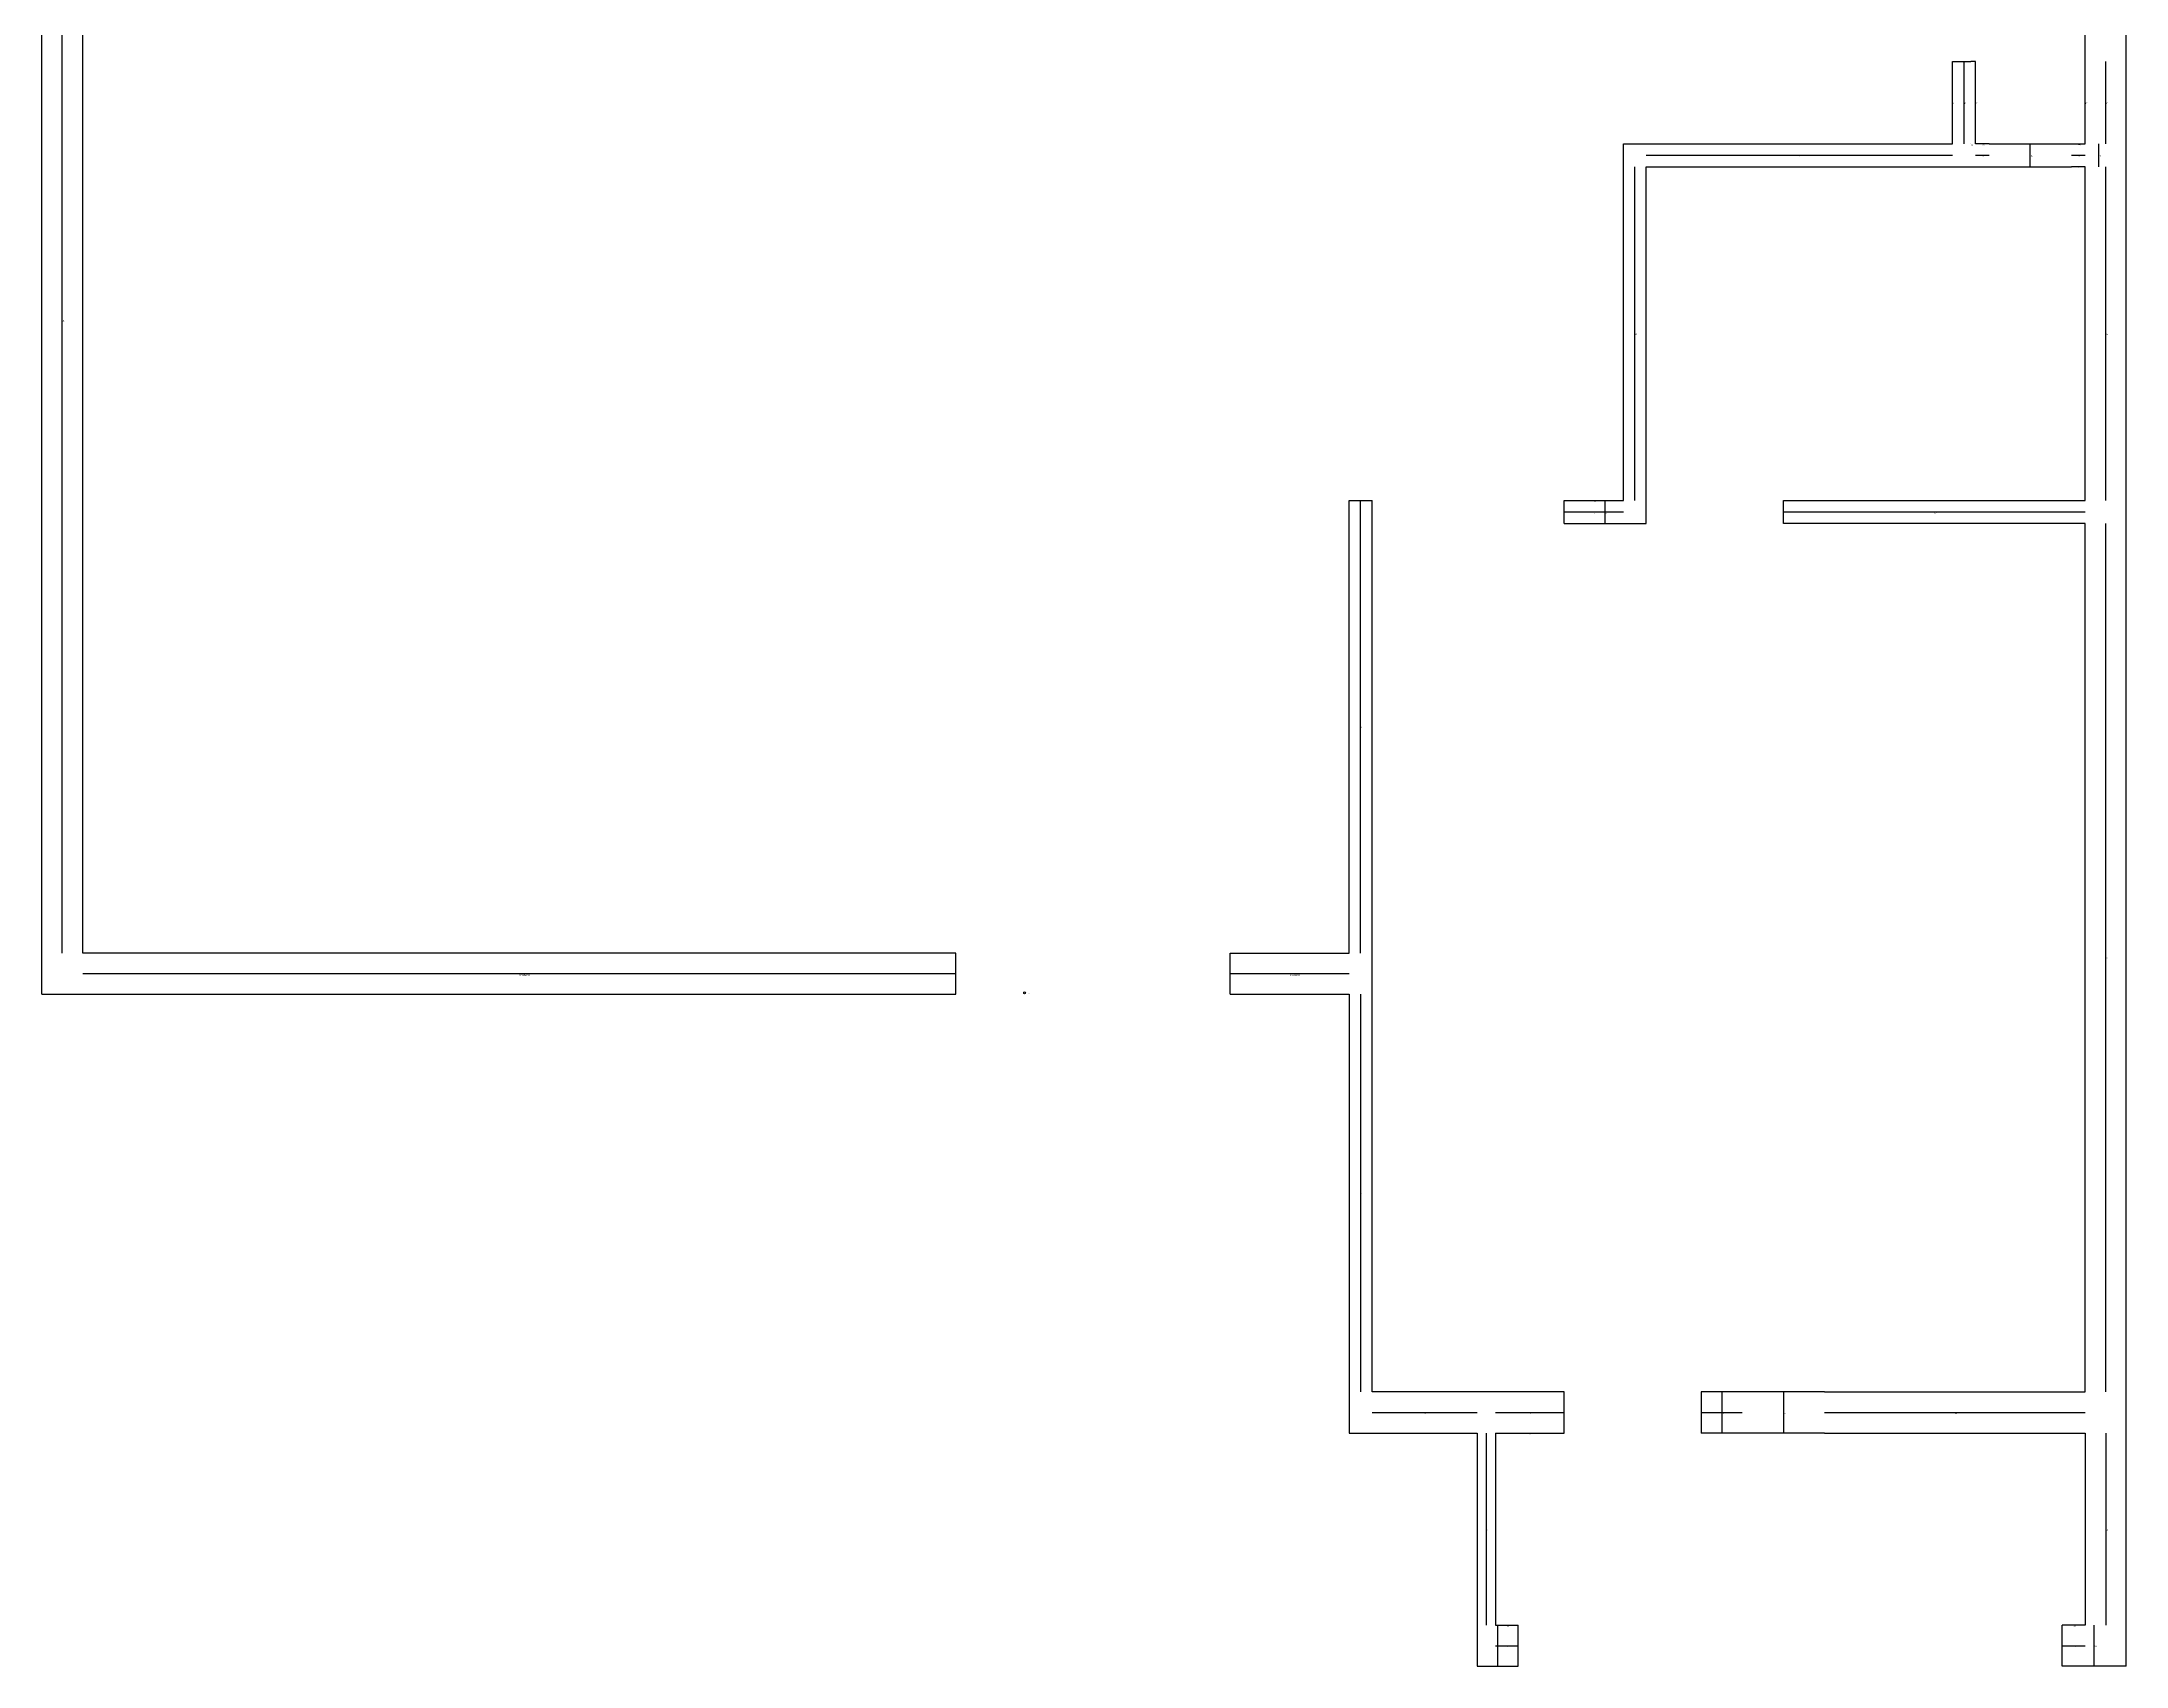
# Model space of a CAD drawing. Header units: metres. Extents: x 328 to 784, y 390 to 981.
# Drawn here: x 328 to 784, y 390 to 745.3 of the extents above; entities that cross this region are included whole.
import ezdxf

# ---------------------------------------------------------------- set-up
doc = ezdxf.new("R2010")
doc.units = ezdxf.units.M

msp = doc.modelspace()

# ---------------------------------------------------------------- linework, layer by layer
at = {"layer": 'centrelines'}
for p, q in [((332.5, 546), (332.5, 823)), ((748.5, 723), (748.5, 741)), ((779.5, 723), (779.5, 741)), ((746, 732), (746, 732)), ((751, 732), (751, 732)), ((775, 732), (775, 732)), ((679, 720.5), (746, 720.5)), ((750, 723), (750, 723)), ((751, 720.5), (754, 720.5)), ((752.5, 723), (752.5, 723)), ((763, 718), (763, 723)), ((772, 720.5), (775, 720.5)), ((773.5, 723), (773.5, 723)), ((778, 718), (778, 723)), ((676.5, 645), (676.5, 718)), ((773.5, 718), (773.5, 718)), ((779.5, 645), (779.5, 718)), ((616.5, 546), (616.5, 645)), ((667.5, 645), (667.5, 645)), ((670, 640), (670, 645)), ((661, 642.5), (674, 642.5)), ((709, 642.5), (775, 642.5)), ((779.5, 450), (779.5, 640)), ((337, 541.5), (528, 541.5)), ((588, 541.5), (614, 541.5)), ((616.5, 537), (616.5, 450)), ((695.5, 450), (695.5, 441)), ((709, 450), (709, 441)), ((619, 445.5), (642, 445.5)), ((646, 445.5), (661, 445.5)), ((691, 445.5), (700, 445.5)), ((718, 445.5), (775, 445.5)), ((644, 441), (644, 399)), ((651.5, 441), (651.5, 441)), ((653.5, 441), (653.5, 441)), ((779.5, 441), (779.5, 399)), ((646.5, 390), (646.5, 399)), ((648.5, 399), (648.5, 399)), ((772.5, 399), (772.5, 399)), ((777, 390), (777, 399)), ((646, 394.5), (651, 394.5)), ((770, 394.5), (775, 394.5))]:
    msp.add_line(p, q, dxfattribs=at)
at = {"layer": 'entity_location'}
msp.add_circle((543.01, 537.29), 0.2, dxfattribs=at)
at = {"layer": 'wall'}
for p, q in [((328, 537), (328, 981)), ((337, 546), (337, 823)), ((775, 741), (775, 759)), ((784, 741), (784, 759)), ((746, 723), (746, 741)), ((746, 741), (750, 741)), ((751, 741), (750, 741)), ((751, 723), (751, 741)), ((775, 723), (775, 741)), ((784, 390), (784, 741)), ((674, 645), (674, 723)), ((674, 723), (746, 723)), ((754, 723), (751, 723)), ((754, 723), (772, 723)), ((772, 723), (775, 723)), ((679, 640), (679, 718)), ((679, 718), (754, 718)), ((754, 718), (772, 718)), ((775, 718), (772, 718)), ((775, 645), (775, 718)), ((614, 546), (614, 645)), ((614, 645), (619, 645)), ((619, 450), (619, 645)), ((661, 640), (661, 645)), ((661, 645), (674, 645)), ((709, 640), (709, 645)), ((709, 645), (775, 645)), ((661, 640), (679, 640)), ((775, 640), (709, 640)), ((775, 450), (775, 640)), ((528, 546), (337, 546)), ((528, 537), (528, 546)), ((588, 537), (588, 546)), ((588, 546), (614, 546)), ((328, 537), (528, 537)), ((588, 537), (614, 537)), ((614, 537), (614, 441)), ((661, 450), (619, 450)), ((661, 441), (661, 450)), ((700, 450), (691, 450)), ((691, 450), (691, 441)), ((718, 450), (700, 450)), ((718, 450), (775, 450)), ((614, 441), (642, 441)), ((642, 441), (642, 390)), ((646, 441), (661, 441)), ((646, 441), (646, 399)), ((700, 441), (691, 441)), ((718, 441), (700, 441)), ((718, 441), (775, 441)), ((775, 441), (775, 399)), ((646, 399), (651, 399)), ((651, 390), (651, 399)), ((775, 399), (770, 399)), ((770, 390), (770, 399)), ((642, 390), (651, 390)), ((784, 390), (770, 390))]:
    msp.add_line(p, q, dxfattribs=at)

# ---------------------------------------------------------------- texts
at = {"layer": 'centrelines', "char_height": 0.3, "attachment_point": 1}
for s, insert in [('34', (746, 732)), ('30', (748.5, 732)), ('36', (751, 732)), ('47', (775, 732)), ('46', (779.5, 732)), ('22', (712.5, 720.5)), ('32', (750, 723)), ('33', (752.5, 723)), ('31', (752.5, 720.5)), ('35', (763, 720.5)), ('44', (773.5, 723)), ('42', (773.5, 720.5)), ('45', (778, 720.5)), ('41', (773.5, 718)), ('21', (332.5, 684.5)), ('12', (676.5, 681.5)), ('25', (779.5, 681.5)), ('11', (667.5, 645)), ('9', (667.5, 642.5)), ('10', (670, 642.5)), ('19', (742, 642.5)), ('3', (616.5, 595.5)), ('23', (779.5, 545)), ('0', (432.5, 541.5)), ('1', (601, 541.5)), ('2', (616.5, 493.5)), ('4', (630.5, 445.5)), ('5', (653.5, 445.5)), ('15', (695.5, 445.5)), ('16', (695.5, 445.5)), ('18', (709, 445.5)), ('20', (746.5, 445.5)), ('7', (651.5, 441)), ('8', (653.5, 441)), ('6', (644, 420)), ('24', (779.5, 420)), ('14', (648.5, 399)), ('26', (772.5, 399)), ('13', (646.5, 394.5)), ('17', (648.5, 394.5)), ('27', (772.5, 394.5)), ('28', (777, 394.5))]:
    msp.add_mtext(s, dxfattribs=dict(at, insert=insert))
at = {"layer": 'chosen_line', "color": 3, "char_height": 0.5, "attachment_point": 1}
for insert in [(432.5, 541.5), (601, 541.5)]:
    msp.add_mtext('chosen', dxfattribs=dict(at, insert=insert))
at = {"layer": 'debug', "insert": (543.01, 537.29), "char_height": 0.2, "attachment_point": 1}
msp.add_mtext('543, 537', dxfattribs=at)

doc.saveas('drawing.dxf')
